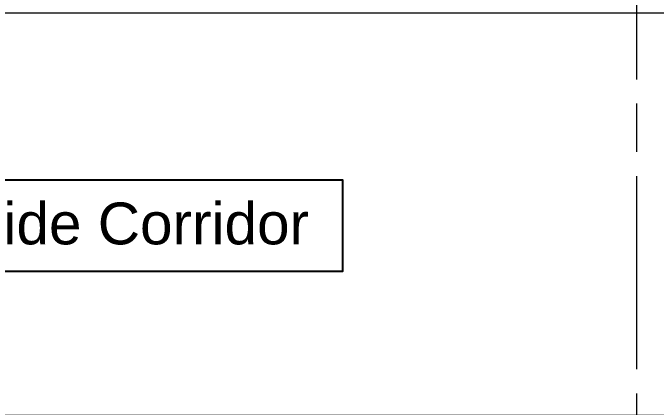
# Model space of a CAD drawing. Header units: inches. Extents: x -12 to 20935469, y -1604 to 24729220.
# Drawn here: x 20842036.7 to 20842228.3, y 24710755.5 to 24710873 of the extents above; entities that cross this region are included whole.
import ezdxf

# ---------------------------------------------------------------- set-up
doc = ezdxf.new("R2010")
doc.units = ezdxf.units.IN
doc.header["$LTSCALE"] = 0.03
doc.header["$MEASUREMENT"] = 0
doc.linetypes.add('ACAD_ISO08W100', pattern=[36, 24, -3, 6, -3])
for name, color, linetype, lineweight in [('Grid Line', 252, 'Continuous', 18), ('Hatch', 253, 'Continuous', 15), ('wind.', 150, 'Continuous', 20)]:
    doc.layers.add(name, color=color, linetype=linetype, lineweight=lineweight)
doc.layers.add('TEXT', color=7, linetype='Continuous')
doc.styles.add('2', font='swisscl.ttf')

# ---------------------------------------------------------------- blocks, each defined once
blk = doc.blocks.new('fff')
at = {"layer": 'Grid Line', "color": 252, "linetype": 'ACAD_ISO08W100', "lineweight": 9, "ltscale": 80, "true_color": 0x939598}
blk.add_line((20832773.78, 24723521.1), (20832773.78, 24724698.78), dxfattribs=at)

msp = doc.modelspace()

# ---------------------------------------------------------------- linework, layer by layer
msp.add_lwpolyline([(20841980.12, 24710823.23), (20842134.96, 24710823.23), (20842134.96, 24710795.91), (20841980.12, 24710795.91)], close=True)
at = {"layer": 'Hatch', "lineweight": 0}
msp.add_lwpolyline([(20840481.14, 24710873.16), (20841303.09, 24710873.16), (20841303.09, 24711188.05), (20841482.64, 24711187.87), (20841482.64, 24710873.02), (20842316.64, 24710872.98), (20842316.64, 24710753), (20842212.64, 24710753), (20841937.64, 24710753), (20841622.64, 24710752.86), (20841622.64, 24710611.85), (20841303.09, 24710611.85), (20841303.09, 24710753), (20840481.14, 24710752.82)], close=True, dxfattribs=at)

# ---------------------------------------------------------------- block references
at = {"layer": 'wind.', "lineweight": 5}
msp.add_blockref('fff', (9448.86, -13272.74), dxfattribs=at)

# ---------------------------------------------------------------- texts
at = {"layer": 'TEXT', "color": 30, "lineweight": 5, "ltscale": 20, "insert": (20842057.44, 24710816.45), "char_height": 12.4758, "attachment_point": 2, "style": '2'}
msp.add_mtext_dynamic_manual_height_columns("\\pxsm1,qc;{\\fArial|b0|i0|c0|p34;\\C0;10' Wide Corridor}", width=227.8899, gutter_width=0.75, heights=[0], dxfattribs=at)

doc.saveas('drawing.dxf')
